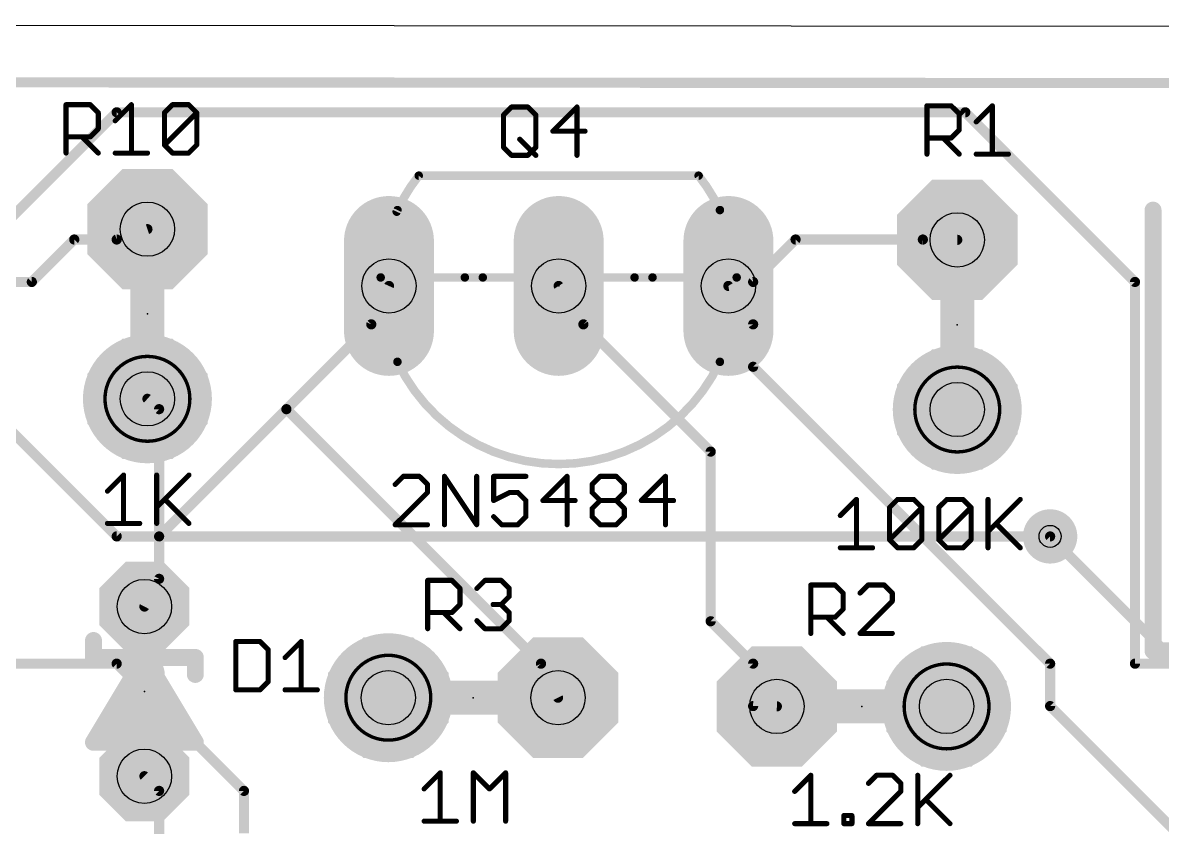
# Model space of a CAD drawing. Extents: x -2 to 99, y -3 to 18.
# Drawn here: x 67.81 to 84.86, y 5.81 to 17.85 of the extents above; entities that cross this region are included whole.
import ezdxf

# ---------------------------------------------------------------- set-up
doc = ezdxf.new("R2010")
doc.units = 0
for name, color, linetype in [('1', 22, 'CONTINUOUS'), ('16', 175, 'CONTINUOUS'), ('17', 82, 'CONTINUOUS'), ('18', 82, 'CONTINUOUS'), ('20', 7, 'CONTINUOUS'), ('21', 253, 'CONTINUOUS'), ('23', 7, 'CONTINUOUS'), ('25', 253, 'CONTINUOUS'), ('29', 253, 'CONTINUOUS'), ('30', 253, 'CONTINUOUS'), ('44', 253, 'CONTINUOUS'), ('51', 253, 'CONTINUOUS')]:
    doc.layers.add(name, color=color, linetype=linetype)

# ---------------------------------------------------------------- blocks, each defined once
blk = doc.blocks.new('OCTAGONP')
at = {"const_width": 0.5}
blk.add_lwpolyline([(-0.25, -0.1036), (-0.25, 0.1036), (-0.1036, 0.25), (0.1036, 0.25), (0.25, 0.1036), (0.25, -0.1036), (0.1036, -0.25), (-0.1036, -0.25), (-0.25, -0.1036), (-0.25, 0.1036)], dxfattribs=at)
blk = doc.blocks.new('LONGP100')
at = {"const_width": 1}
blk.add_lwpolyline([(-0.5, 0), (0.5, 0)], dxfattribs=at)
at = {"const_width": 0.5}
for points in [[(-0.5, 0.25, 1), (-0.5, -0.25)], [(0.5, -0.25, 1), (0.5, 0.25)]]:
    blk.add_lwpolyline(points, format="xyb", dxfattribs=at)
blk = doc.blocks.new('ROUNDV')
at = {"const_width": 0.5}
blk.add_lwpolyline([(0, -0.25, 1), (0, 0.25, 1), (0, -0.25)], format="xyb", dxfattribs=at)

msp = doc.modelspace()

# ---------------------------------------------------------------- linework, layer by layer
at = {"layer": '1', "const_width": 0.1524}
for points in [[(96.555, 16.94), (1, 17)], [(69.215, 16.51), (67.31, 14.605)], [(81.915, 16.51), (69.215, 16.51)], [(84.455, 13.97), (81.915, 16.51)], [(69.215, 14.605), (69.675, 14.76)], [(68.58, 14.605), (67.945, 13.97)], [(69.215, 14.605), (68.58, 14.605)], [(79.375, 14.605), (78.74, 13.97)], [(81.28, 14.605), (79.375, 14.605)], [(81.28, 14.605), (81.795, 14.6)], [(67.945, 13.97), (31.75, 13.97)], [(78.74, 13.97), (78.37, 13.91)], [(84.455, 8.255), (84.455, 13.97)], [(69.215, 10.16), (66.675, 12.7)], [(83.185, 10.16), (69.215, 10.16)], [(86.36, 8.255), (84.455, 8.255)], [(69.85, 6.35), (69.63, 6.57)], [(69.85, 6.35), (69.85, 4.445)]]:
    msp.add_lwpolyline(points, dxfattribs=at)
at = {"layer": '1', "const_width": 0.0762}
for points in [[(69.215, 16.5481, 1), (69.215, 16.4719)], [(69.2419, 16.4831, 1), (69.1881, 16.5369)], [(81.9419, 16.5369, 1), (81.8881, 16.4831)], [(81.915, 16.4719, 1), (81.915, 16.5481)], [(69.6872, 14.7239, 1), (69.6628, 14.7961)], [(68.58, 14.6431, 1), (68.58, 14.5669)], [(68.6069, 14.5781, 1), (68.5531, 14.6319)], [(69.2028, 14.6411, 1), (69.2272, 14.5689)], [(69.215, 14.5669, 1), (69.215, 14.6431)], [(79.375, 14.6431, 1), (79.375, 14.5669)], [(79.4019, 14.5781, 1), (79.3481, 14.6319)], [(81.2804, 14.6431, 1), (81.2796, 14.5669)], [(81.28, 14.5669, 1), (81.28, 14.6431)], [(81.7946, 14.5619, 1), (81.7954, 14.6381)], [(67.9181, 13.9969, 1), (67.9719, 13.9431)], [(67.945, 13.9319, 1), (67.945, 14.0081)], [(78.3639, 13.9476, 1), (78.3761, 13.8724)], [(78.7131, 13.9969, 1), (78.7669, 13.9431)], [(78.7461, 13.9324, 1), (78.7339, 14.0076)], [(84.4931, 13.97, 1), (84.4169, 13.97)], [(84.4281, 13.9431, 1), (84.4819, 13.9969)], [(69.215, 10.1981, 1), (69.215, 10.1219)], [(83.185, 10.1219, 1), (83.185, 10.1981)], [(69.1881, 10.1331, 1), (69.2419, 10.1869)], [(84.455, 8.2931, 1), (84.455, 8.2169)], [(84.4169, 8.255, 1), (84.4931, 8.255)], [(69.6569, 6.5969, 1), (69.6031, 6.5431)], [(69.8881, 6.35, 1), (69.8119, 6.35)], [(69.8231, 6.3231, 1), (69.8769, 6.3769)]]:
    msp.add_lwpolyline(points, format="xyb", dxfattribs=at)
at = {"layer": '16', "const_width": 0.1524}
for points in [[(96.555, 16.94), (1, 17)], [(73.025, 13.335), (73.29, 13.91)], [(76.2, 13.335), (75.83, 13.91)], [(78.74, 13.335), (78.37, 13.91)], [(71.755, 12.065), (73.025, 13.335)], [(78.105, 11.43), (76.2, 13.335)], [(78.74, 13.335), (78.74, 12.7)], [(78.74, 12.7), (83.185, 8.255)], [(69.85, 12.065), (69.675, 12.22)], [(69.85, 12.065), (69.85, 10.16)], [(69.85, 10.16), (71.755, 12.065)], [(71.755, 12.065), (75.565, 8.255)], [(78.105, 8.89), (78.105, 11.43)], [(69.85, 10.16), (69.85, 9.525)], [(90.17, 3.175), (83.185, 10.16)], [(69.85, 9.525), (69.63, 9.11)], [(78.74, 8.255), (78.105, 8.89)], [(66.675, 8.255), (69.215, 8.255)], [(69.215, 8.255), (71.12, 6.35)], [(75.565, 8.255), (75.82, 7.745)], [(78.74, 7.62), (78.74, 8.255)], [(83.185, 8.255), (83.185, 7.62)], [(78.74, 7.62), (79.095, 7.615)], [(83.185, 7.62), (88.265, 2.54)], [(71.12, 6.35), (71.12, 5.715)]]:
    msp.add_lwpolyline(points, dxfattribs=at)
at = {"layer": '16', "const_width": 0.0762}
for points in [[(73.3246, 13.8941, 1), (73.2554, 13.9259)], [(75.862, 13.9306, 1), (75.798, 13.8894)], [(78.402, 13.9306, 1), (78.338, 13.8894)], [(72.9904, 13.3509, 1), (73.0596, 13.3191)], [(73.0519, 13.3081, 1), (72.9981, 13.3619)], [(76.2269, 13.3619, 1), (76.1731, 13.3081)], [(76.168, 13.3144, 1), (76.232, 13.3556)], [(78.7781, 13.335, 1), (78.7019, 13.335)], [(78.708, 13.3144, 1), (78.772, 13.3556)], [(78.7019, 12.7, 1), (78.7781, 12.7)], [(78.7669, 12.7269, 1), (78.7131, 12.6731)], [(69.7003, 12.2485, 1), (69.6497, 12.1915)], [(69.8881, 12.065, 1), (69.8119, 12.065)], [(69.8247, 12.0365, 1), (69.8753, 12.0935)], [(71.7819, 12.0919, 1), (71.7281, 12.0381)], [(71.7281, 12.0919, 1), (71.7819, 12.0381)], [(71.7819, 12.0381, 1), (71.7281, 12.0919)], [(78.1431, 11.43, 1), (78.0669, 11.43)], [(78.0781, 11.4031, 1), (78.1319, 11.4569)], [(69.8881, 10.16, 1), (69.8119, 10.16)], [(83.2119, 10.1869, 1), (83.1581, 10.1331)], [(69.8119, 10.16, 1), (69.8881, 10.16)], [(69.8231, 10.1869, 1), (69.8769, 10.1331)], [(69.8119, 9.525, 1), (69.8881, 9.525)], [(69.8837, 9.5072, 1), (69.8163, 9.5428)], [(69.5963, 9.1278, 1), (69.6637, 9.0922)], [(78.0669, 8.89, 1), (78.1431, 8.89)], [(78.1319, 8.9169, 1), (78.0781, 8.8631)], [(69.2419, 8.2819, 1), (69.1881, 8.2281)], [(69.215, 8.2169, 1), (69.215, 8.2931)], [(75.5991, 8.272, 1), (75.5309, 8.238)], [(75.5381, 8.2281, 1), (75.5919, 8.2819)], [(78.7781, 8.255, 1), (78.7019, 8.255)], [(78.7131, 8.2281, 1), (78.7669, 8.2819)], [(83.2231, 8.255, 1), (83.1469, 8.255)], [(83.1581, 8.2281, 1), (83.2119, 8.2819)], [(75.7859, 7.728, 1), (75.8541, 7.762)], [(78.7405, 7.6581, 1), (78.7395, 7.5819)], [(79.0945, 7.5769, 1), (79.0955, 7.6531)], [(83.2119, 7.6469, 1), (83.1581, 7.5931)], [(78.7019, 7.62, 1), (78.7781, 7.62)], [(83.1469, 7.62, 1), (83.2231, 7.62)], [(71.1581, 6.35, 1), (71.0819, 6.35)], [(71.0931, 6.3231, 1), (71.1469, 6.3769)]]:
    msp.add_lwpolyline(points, format="xyb", dxfattribs=at)
at = {"layer": '20'}
msp.add_line((95.69, 17.79), (0.805, 17.85), dxfattribs=at)
at = {"layer": '21'}
for points, const_width in [([(73.7355, 15.561, 0.0595), (73.4058, 15.0218)], 0.127), ([(73.7355, 15.5928, 1), (73.7355, 15.5292)], 0.0635), ([(73.7604, 15.5413, 1), (73.7106, 15.5807)], 0.0635), ([(78.243, 15.0459, 0.057), (77.9245, 15.561)], 0.127), ([(77.9494, 15.5807, 1), (77.8996, 15.5413)], 0.0635), ([(77.9245, 15.5292, 1), (77.9245, 15.5928)], 0.0635), ([(73.3769, 15.035, 1), (73.4347, 15.0086)], 0.0635), ([(78.2143, 15.0324, 1), (78.2717, 15.0594)], 0.0635), ([(84.7885, 15.045, 1), (84.6615, 15.045)], 0.127), ([(74.4259, 14.0688, 1), (74.4259, 14.0053)], 0.0635), ([(74.6941, 14.0053, 1), (74.6941, 14.0688)], 0.0635), ([(76.9659, 14.0688, 1), (76.9659, 14.0053)], 0.0635), ([(77.2341, 14.0053, 1), (77.2341, 14.0688)], 0.0635), ([(69.802, 13.617, 1), (69.548, 13.617)], 0.254), ([(81.922, 13.457, 1), (81.668, 13.457)], 0.254), ([(69.548, 13.363, 1), (69.802, 13.363)], 0.254), ([(81.668, 13.203, 1), (81.922, 13.203)], 0.254), ([(73.417, 12.7741, 0.6345), (78.243, 12.7741)], 0.127), ([(73.4457, 12.7876, 1), (73.3883, 12.7606)], 0.0635), ([(78.2717, 12.7606, 1), (78.2143, 12.7876)], 0.0635), ([(68.9315, 8.602, 1), (68.8045, 8.602)], 0.127), ([(84.725, 8.5085, 1), (84.725, 8.3815)], 0.127), ([(68.868, 8.4115, 1), (68.868, 8.2845)], 0.127), ([(68.8045, 8.348, 1), (68.9315, 8.348)], 0.127), ([(69.6845, 8.3807, 1), (69.5755, 8.3153)], 0.127), ([(69.63, 8.4115, 1), (69.63, 8.2845)], 0.127), ([(69.6845, 8.3153, 1), (69.5755, 8.3807)], 0.127), ([(69.63, 8.2845, 1), (69.63, 8.4115)], 0.127), ([(70.4555, 8.348, 1), (70.3285, 8.348)], 0.127), ([(70.392, 8.2845, 1), (70.392, 8.4115)], 0.127), ([(84.6615, 8.445, 1), (84.7885, 8.445)], 0.127), ([(70.3285, 8.094, 1), (70.4555, 8.094)], 0.127), ([(74.423, 7.872, 1), (74.423, 7.618)], 0.254), ([(74.677, 7.618, 1), (74.677, 7.872)], 0.254), ([(80.238, 7.742, 1), (80.238, 7.488)], 0.254), ([(80.492, 7.488, 1), (80.492, 7.742)], 0.254), ([(68.8135, 7.1107, 1), (68.9225, 7.0453)], 0.127), ([(70.3375, 7.0453, 1), (70.4465, 7.1107)], 0.127)]:
    msp.add_lwpolyline(points, format="xyb", dxfattribs=dict(at, const_width=const_width))
for points, const_width in [([(77.9245, 15.561), (73.7355, 15.561)], 0.127), ([(84.725, 8.445), (84.725, 15.045)], 0.254), ([(74.4259, 14.037), (74.6941, 14.037)], 0.127), ([(76.9659, 14.037), (77.2341, 14.037)], 0.127), ([(69.675, 13.363), (69.675, 13.617)], 0.508), ([(81.795, 13.203), (81.795, 13.457)], 0.508), ([(68.868, 8.348), (68.868, 8.602)], 0.254), ([(84.725, 8.445), (85.749, 8.445)], 0.254), ([(68.868, 7.078), (69.63, 8.348)], 0.254), ([(69.63, 8.348), (68.868, 8.348)], 0.254), ([(69.63, 8.348), (70.392, 7.078)], 0.254), ([(70.392, 8.348), (69.63, 8.348)], 0.254), ([(70.392, 8.094), (70.392, 8.348)], 0.254), ([(74.423, 7.745), (74.677, 7.745)], 0.508), ([(80.492, 7.615), (80.238, 7.615)], 0.508)]:
    msp.add_lwpolyline(points, dxfattribs=dict(at, const_width=const_width))
at = {"layer": '23'}
for p in [(75.83, 13.91), (69.675, 13.49), (81.795, 13.33), (69.63, 7.84), (74.55, 7.745), (80.365, 7.615)]:
    msp.add_point(p, dxfattribs=at)
at = {"layer": '25', "const_width": 0.0381}
for points in [[(68.4568, 16.6432, 1), (68.4568, 16.6051)], [(68.4759, 16.6241, 1), (68.4378, 16.6241)], [(68.8325, 16.6376, 1), (68.8056, 16.6106)], [(68.819, 16.6051, 1), (68.819, 16.6432)], [(68.9588, 16.5034, 1), (68.9207, 16.5034)], [(69.454, 16.6241, 1), (69.4159, 16.6241)], [(69.4484, 16.6106, 1), (69.4214, 16.6376)], [(69.9491, 16.5034, 1), (69.911, 16.5034)], [(70.0508, 16.6432, 1), (70.0508, 16.6051)], [(70.0643, 16.6106, 1), (70.0373, 16.6376)], [(70.3057, 16.6376, 1), (70.2788, 16.6106)], [(70.2923, 16.6051, 1), (70.2923, 16.6432)], [(70.4321, 16.5034, 1), (70.394, 16.5034)], [(70.4265, 16.4899, 1), (70.3995, 16.5169)], [(75.1256, 16.6086, 1), (75.1256, 16.5705)], [(75.139, 16.576, 1), (75.1121, 16.603)], [(75.3805, 16.603, 1), (75.3536, 16.576)], [(75.3671, 16.5705, 1), (75.3671, 16.6086)], [(76.1227, 16.5895, 1), (76.0846, 16.5895)], [(76.1172, 16.576, 1), (76.0902, 16.603)], [(81.3417, 16.6266, 1), (81.3417, 16.5885)], [(81.3607, 16.6075, 1), (81.3227, 16.6075)], [(81.7174, 16.621, 1), (81.6904, 16.594)], [(81.7039, 16.5885, 1), (81.7039, 16.6266)], [(82.3388, 16.6075, 1), (82.3008, 16.6075)], [(82.3333, 16.594, 1), (82.3063, 16.621)], [(68.9263, 16.4899, 1), (68.9532, 16.5169)], [(69.18, 16.3961, 1), (69.2069, 16.3692)], [(69.9166, 16.5169, 1), (69.9435, 16.4899)], [(70.3995, 16.4899, 1), (70.4265, 16.5169)], [(74.9914, 16.4823, 1), (75.0183, 16.4553)], [(75.0239, 16.4688, 1), (74.9858, 16.4688)], [(75.5068, 16.4688, 1), (75.4687, 16.4688)], [(75.4743, 16.4553, 1), (75.5013, 16.4823)], [(81.8437, 16.4868, 1), (81.8056, 16.4868)], [(81.8112, 16.4733, 1), (81.8381, 16.5003)], [(82.0649, 16.3795, 1), (82.0918, 16.3526)], [(68.9207, 16.2619, 1), (68.9588, 16.2619)], [(68.9532, 16.2484, 1), (68.9263, 16.2754)], [(75.728, 16.2408, 1), (75.7549, 16.2138)], [(75.7415, 16.2464, 1), (75.7415, 16.2083)], [(76.2244, 16.2083, 1), (76.2244, 16.2464)], [(81.8056, 16.2453, 1), (81.8437, 16.2453)], [(81.8381, 16.2318, 1), (81.8112, 16.2588)], [(68.4568, 16.1602, 1), (68.4568, 16.1221)], [(68.7118, 16.1546, 1), (68.6848, 16.1277)], [(68.8056, 16.1546, 1), (68.8325, 16.1277)], [(68.819, 16.1221, 1), (68.819, 16.1602)], [(69.9435, 16.0339, 1), (69.9166, 16.007)], [(69.9166, 16.0339, 1), (69.9435, 16.007)], [(69.911, 16.0204, 1), (69.9491, 16.0204)], [(70.394, 16.0204, 1), (70.4321, 16.0204)], [(70.4265, 16.007, 1), (70.3995, 16.0339)], [(75.2598, 16.12, 1), (75.2328, 16.0931)], [(81.3417, 16.1436, 1), (81.3417, 16.1055)], [(81.5966, 16.138, 1), (81.5697, 16.1111)], [(81.6904, 16.138, 1), (81.7174, 16.1111)], [(81.7039, 16.1055, 1), (81.7039, 16.1436)], [(68.4378, 15.8997, 1), (68.4759, 15.8997)], [(68.9263, 15.8862, 1), (68.9532, 15.9132)], [(69.1934, 15.9188, 1), (69.1934, 15.8807)], [(69.4159, 15.8997, 1), (69.454, 15.8997)], [(69.6764, 15.8807, 1), (69.6764, 15.9188)], [(70.0508, 15.9188, 1), (70.0508, 15.8807)], [(70.0373, 15.8862, 1), (70.0643, 15.9132)], [(70.2788, 15.9132, 1), (70.3057, 15.8862)], [(70.2923, 15.8807, 1), (70.2923, 15.9188)], [(75.0183, 15.9993, 1), (74.9914, 15.9724)], [(74.9858, 15.9858, 1), (75.0239, 15.9858)], [(75.1256, 15.8841, 1), (75.1256, 15.846)], [(75.1121, 15.8516, 1), (75.139, 15.8786)], [(75.3536, 15.8786, 1), (75.3805, 15.8516)], [(75.3671, 15.846, 1), (75.3671, 15.8841)], [(75.4687, 15.9858, 1), (75.5068, 15.9858)], [(75.5013, 15.9724, 1), (75.4743, 15.9993)], [(75.4743, 15.8516, 1), (75.5013, 15.8786)], [(76.0846, 15.8651, 1), (76.1227, 15.8651)], [(81.3227, 15.8831, 1), (81.3607, 15.8831)], [(81.8112, 15.8696, 1), (81.8381, 15.8966)], [(82.0783, 15.9022, 1), (82.0783, 15.8641)], [(82.3008, 15.8831, 1), (82.3388, 15.8831)], [(82.5613, 15.8641, 1), (82.5613, 15.9022)], [(69.3372, 11.0789, 1), (69.2991, 11.0789)], [(69.3316, 11.0654, 1), (69.3047, 11.0924)], [(69.8324, 11.0789, 1), (69.7943, 11.0789)], [(70.3097, 11.0654, 1), (70.2828, 11.0924)], [(73.5041, 11.0786, 1), (73.5041, 11.0405)], [(73.5175, 11.046, 1), (73.4906, 11.073)], [(73.759, 11.073, 1), (73.7321, 11.046)], [(73.7455, 11.0405, 1), (73.7455, 11.0786)], [(74.139, 11.0595, 1), (74.1009, 11.0595)], [(74.1358, 11.0701, 1), (74.1041, 11.049)], [(74.6219, 11.0595, 1), (74.5838, 11.0595)], [(74.8566, 11.0786, 1), (74.8566, 11.0405)], [(74.8756, 11.0595, 1), (74.8375, 11.0595)], [(75.3395, 11.0405, 1), (75.3395, 11.0786)], [(75.9745, 11.0595, 1), (75.9364, 11.0595)], [(75.9689, 11.046, 1), (75.9419, 11.073)], [(76.4506, 11.0786, 1), (76.4506, 11.0405)], [(76.464, 11.046, 1), (76.4371, 11.073)], [(76.7055, 11.073, 1), (76.6786, 11.046)], [(76.692, 11.0405, 1), (76.692, 11.0786)], [(77.4477, 11.0595, 1), (77.4096, 11.0595)], [(77.4421, 11.046, 1), (77.4152, 11.073)], [(73.3699, 10.9523, 1), (73.3968, 10.9253)], [(73.8853, 10.9388, 1), (73.8472, 10.9388)], [(73.8528, 10.9253, 1), (73.8797, 10.9523)], [(76.3164, 10.9523, 1), (76.3433, 10.9253)], [(76.3489, 10.9388, 1), (76.3108, 10.9388)], [(76.8318, 10.9388, 1), (76.7937, 10.9388)], [(76.7993, 10.9253, 1), (76.8263, 10.9523)], [(69.0632, 10.8509, 1), (69.0902, 10.824)], [(69.9475, 10.7302, 1), (69.9206, 10.7032)], [(73.8472, 10.818, 1), (73.8853, 10.818)], [(73.8797, 10.8046, 1), (73.8528, 10.8315)], [(75.0981, 10.8371, 1), (75.0981, 10.799)], [(75.1066, 10.801, 1), (75.0895, 10.8351)], [(75.2323, 10.8315, 1), (75.2053, 10.8046)], [(75.2188, 10.799, 1), (75.2188, 10.8371)], [(76.3433, 10.8315, 1), (76.3164, 10.8046)], [(76.3108, 10.818, 1), (76.3489, 10.818)], [(76.7937, 10.818, 1), (76.8318, 10.818)], [(76.8263, 10.8046, 1), (76.7993, 10.8315)], [(80.3057, 10.7139, 1), (80.2676, 10.7139)], [(80.3001, 10.7004, 1), (80.2732, 10.7274)], [(80.9025, 10.733, 1), (80.9025, 10.6949)], [(80.916, 10.7004, 1), (80.8891, 10.7274)], [(81.1575, 10.7274, 1), (81.1306, 10.7004)], [(81.144, 10.6949, 1), (81.144, 10.733)], [(81.6392, 10.733, 1), (81.6392, 10.6949)], [(81.6526, 10.7004, 1), (81.6257, 10.7274)], [(81.8941, 10.7274, 1), (81.8672, 10.7004)], [(81.8807, 10.6949, 1), (81.8807, 10.733)], [(82.2741, 10.7139, 1), (82.236, 10.7139)], [(82.7515, 10.7004, 1), (82.7245, 10.7274)], [(69.7999, 10.6094, 1), (69.8268, 10.5825)], [(74.8481, 10.7143, 1), (74.8651, 10.6803)], [(74.8375, 10.6973, 1), (74.8756, 10.6973)], [(75.3586, 10.6973, 1), (75.3205, 10.6973)], [(75.3261, 10.6838, 1), (75.353, 10.7108)], [(75.5932, 10.7164, 1), (75.5932, 10.6783)], [(75.5797, 10.7108, 1), (75.6067, 10.6838)], [(76.0762, 10.6783, 1), (76.0762, 10.7164)], [(76.3489, 10.5766, 1), (76.3108, 10.5766)], [(76.3164, 10.59, 1), (76.3433, 10.5631)], [(76.4506, 10.7164, 1), (76.4506, 10.6783)], [(76.464, 10.6838, 1), (76.4371, 10.7108)], [(76.4371, 10.6838, 1), (76.464, 10.7108)], [(76.7055, 10.7108, 1), (76.6786, 10.6838)], [(76.6786, 10.7108, 1), (76.7055, 10.6838)], [(76.692, 10.6783, 1), (76.692, 10.7164)], [(76.8318, 10.5766, 1), (76.7937, 10.5766)], [(76.7993, 10.5631, 1), (76.8263, 10.59)], [(77.053, 10.7108, 1), (77.0799, 10.6838)], [(77.0665, 10.7164, 1), (77.0665, 10.6783)], [(77.5494, 10.6783, 1), (77.5494, 10.7164)], [(80.7683, 10.6067, 1), (80.7953, 10.5797)], [(80.8009, 10.5932, 1), (80.7628, 10.5932)], [(81.2838, 10.5932, 1), (81.2457, 10.5932)], [(81.2782, 10.5797, 1), (81.2513, 10.6067)], [(81.2513, 10.5797, 1), (81.2782, 10.6067)], [(81.505, 10.6067, 1), (81.5319, 10.5797)], [(81.5375, 10.5932, 1), (81.4994, 10.5932)], [(82.0204, 10.5932, 1), (81.9823, 10.5932)], [(82.0149, 10.5797, 1), (81.9879, 10.6067)], [(81.9879, 10.5797, 1), (82.0149, 10.6067)], [(74.8701, 10.4693, 1), (74.8431, 10.4424)], [(75.3205, 10.4558, 1), (75.3586, 10.4558)], [(75.353, 10.4424, 1), (75.3261, 10.4693)], [(76.3433, 10.4693, 1), (76.3164, 10.4424)], [(76.3108, 10.4558, 1), (76.3489, 10.4558)], [(76.7937, 10.4558, 1), (76.8318, 10.4558)], [(76.8263, 10.4424, 1), (76.7993, 10.4693)], [(80.0317, 10.4859, 1), (80.0587, 10.459)], [(69.0767, 10.3735, 1), (69.0767, 10.3354)], [(69.2991, 10.3545, 1), (69.3372, 10.3545)], [(69.5596, 10.3354, 1), (69.5596, 10.3735)], [(69.7943, 10.3545, 1), (69.8324, 10.3545)], [(70.2828, 10.341, 1), (70.3097, 10.368)], [(73.3833, 10.3542, 1), (73.3833, 10.3161)], [(73.3699, 10.3486, 1), (73.3968, 10.3216)], [(73.8663, 10.3161, 1), (73.8663, 10.3542)], [(74.1009, 10.3351, 1), (74.139, 10.3351)], [(74.5838, 10.3351, 1), (74.6219, 10.3351)], [(74.587, 10.3245, 1), (74.6187, 10.3457)], [(74.9773, 10.3542, 1), (74.9773, 10.3161)], [(74.9638, 10.3216, 1), (74.9908, 10.3486)], [(75.2053, 10.3486, 1), (75.2323, 10.3216)], [(75.2188, 10.3161, 1), (75.2188, 10.3542)], [(75.9364, 10.3351, 1), (75.9745, 10.3351)], [(76.4506, 10.3542, 1), (76.4506, 10.3161)], [(76.4371, 10.3216, 1), (76.464, 10.3486)], [(76.6786, 10.3486, 1), (76.7055, 10.3216)], [(76.692, 10.3161, 1), (76.692, 10.3542)], [(77.4096, 10.3351, 1), (77.4477, 10.3351)], [(82.2416, 10.2444, 1), (82.2685, 10.2175)], [(82.3893, 10.3652, 1), (82.3623, 10.3382)], [(80.7953, 10.1237, 1), (80.7683, 10.0968)], [(80.7683, 10.1237, 1), (80.7953, 10.0968)], [(80.7628, 10.1102, 1), (80.8009, 10.1102)], [(81.2457, 10.1102, 1), (81.2838, 10.1102)], [(81.2782, 10.0968, 1), (81.2513, 10.1237)], [(81.5319, 10.1237, 1), (81.505, 10.0968)], [(81.505, 10.1237, 1), (81.5319, 10.0968)], [(81.4994, 10.1102, 1), (81.5375, 10.1102)], [(81.9823, 10.1102, 1), (82.0204, 10.1102)], [(82.0149, 10.0968, 1), (81.9879, 10.1237)], [(80.0452, 10.0085, 1), (80.0452, 9.9704)], [(80.2676, 9.9895, 1), (80.3057, 9.9895)], [(80.5281, 9.9704, 1), (80.5281, 10.0085)], [(80.9025, 10.0085, 1), (80.9025, 9.9704)], [(80.8891, 9.976, 1), (80.916, 10.003)], [(81.1306, 10.003, 1), (81.1575, 9.976)], [(81.144, 9.9704, 1), (81.144, 10.0085)], [(81.6392, 10.0085, 1), (81.6392, 9.9704)], [(81.6257, 9.976, 1), (81.6526, 10.003)], [(81.8672, 10.003, 1), (81.8941, 9.976)], [(81.8807, 9.9704, 1), (81.8807, 10.0085)], [(82.236, 9.9895, 1), (82.2741, 9.9895)], [(82.7245, 9.976, 1), (82.7515, 10.003)], [(73.8695, 9.5216, 1), (73.8695, 9.4835)], [(73.8885, 9.5025, 1), (73.8505, 9.5025)], [(74.2452, 9.516, 1), (74.2182, 9.489)], [(74.2317, 9.4835, 1), (74.2317, 9.5216)], [(74.3715, 9.3818, 1), (74.3334, 9.3818)], [(74.339, 9.3683, 1), (74.3659, 9.3953)], [(74.5927, 9.3953, 1), (74.6196, 9.3683)], [(74.7269, 9.5216, 1), (74.7269, 9.4835)], [(74.7403, 9.489, 1), (74.7134, 9.516)], [(74.9818, 9.516, 1), (74.9549, 9.489)], [(74.9683, 9.4835, 1), (74.9683, 9.5216)], [(75.1081, 9.3818, 1), (75.07, 9.3818)], [(75.0756, 9.3683, 1), (75.1025, 9.3953)], [(79.6034, 9.4516, 1), (79.6034, 9.4135)], [(79.6225, 9.4325, 1), (79.5844, 9.4325)], [(79.9791, 9.446, 1), (79.9522, 9.419)], [(79.9657, 9.4135, 1), (79.9657, 9.4516)], [(80.4608, 9.4516, 1), (80.4608, 9.4135)], [(80.4743, 9.419, 1), (80.4473, 9.446)], [(80.7158, 9.446, 1), (80.6888, 9.419)], [(80.7023, 9.4135, 1), (80.7023, 9.4516)], [(75.07, 9.261, 1), (75.1081, 9.261)], [(75.1025, 9.2476, 1), (75.0756, 9.2745)], [(80.1054, 9.3118, 1), (80.0673, 9.3118)], [(80.0729, 9.2983, 1), (80.0999, 9.3253)], [(80.3266, 9.3253, 1), (80.3535, 9.2983)], [(80.8421, 9.3118, 1), (80.804, 9.3118)], [(80.804, 9.191, 1), (80.8421, 9.191)], [(80.8095, 9.2983, 1), (80.8365, 9.3253)], [(80.8365, 9.1776, 1), (80.8095, 9.2045)], [(73.8695, 9.0386, 1), (73.8695, 9.0005)], [(74.1244, 9.033, 1), (74.0975, 9.0061)], [(74.2182, 9.033, 1), (74.2452, 9.0061)], [(74.2317, 9.0005, 1), (74.2317, 9.0386)], [(74.3334, 9.1403, 1), (74.3715, 9.1403)], [(74.3659, 9.1268, 1), (74.339, 9.1538)], [(74.8476, 9.1594, 1), (74.8476, 9.1213)], [(74.9818, 9.1538, 1), (74.9549, 9.1268)], [(74.9549, 9.1538, 1), (74.9818, 9.1268)], [(74.9683, 9.1213, 1), (74.9683, 9.1594)], [(75.1081, 9.0196, 1), (75.07, 9.0196)], [(75.0756, 9.0061, 1), (75.1025, 9.033)], [(80.0673, 9.0703, 1), (80.1054, 9.0703)], [(80.0999, 9.0568, 1), (80.0729, 9.0838)], [(74.6196, 8.9123, 1), (74.5927, 8.8854)], [(75.07, 8.8988, 1), (75.1081, 8.8988)], [(75.1025, 8.8854, 1), (75.0756, 8.9123)], [(79.6034, 8.9686, 1), (79.6034, 8.9305)], [(79.8584, 8.963, 1), (79.8314, 8.9361)], [(79.9522, 8.963, 1), (79.9791, 8.9361)], [(79.9657, 8.9305, 1), (79.9657, 8.9686)], [(73.8505, 8.7781, 1), (73.8885, 8.7781)], [(74.339, 8.7646, 1), (74.3659, 8.7916)], [(74.7269, 8.7972, 1), (74.7269, 8.7591)], [(74.7134, 8.7646, 1), (74.7403, 8.7916)], [(74.9549, 8.7916, 1), (74.9818, 8.7646)], [(74.9683, 8.7591, 1), (74.9683, 8.7972)], [(79.5844, 8.7081, 1), (79.6225, 8.7081)], [(80.0729, 8.6946, 1), (80.0999, 8.7216)], [(80.3266, 8.7216, 1), (80.3535, 8.6946)], [(80.3401, 8.7271, 1), (80.3401, 8.689)], [(80.823, 8.689, 1), (80.823, 8.7271)], [(70.9981, 8.6066, 1), (70.9981, 8.5685)], [(71.0172, 8.5875, 1), (70.9791, 8.5875)], [(71.3738, 8.601, 1), (71.3468, 8.574)], [(71.3603, 8.5685, 1), (71.3603, 8.6066)], [(71.9952, 8.5875, 1), (71.9572, 8.5875)], [(71.9897, 8.574, 1), (71.9627, 8.601)], [(71.5001, 8.4668, 1), (71.462, 8.4668)], [(71.4676, 8.4533, 1), (71.4945, 8.4803)], [(71.7213, 8.3595, 1), (71.7482, 8.3326)], [(71.4945, 7.9704, 1), (71.4676, 7.9973)], [(70.9981, 7.8822, 1), (70.9981, 7.8441)], [(70.9791, 7.8631, 1), (71.0172, 7.8631)], [(71.3468, 7.8766, 1), (71.3738, 7.8496)], [(71.3603, 7.8441, 1), (71.3603, 7.8822)], [(71.462, 7.9838, 1), (71.5001, 7.9838)], [(71.7347, 7.8822, 1), (71.7347, 7.8441)], [(71.9572, 7.8631, 1), (71.9952, 7.8631)], [(72.2177, 7.8441, 1), (72.2177, 7.8822)], [(74.0768, 6.6211, 1), (74.0387, 6.6211)], [(74.0712, 6.6076, 1), (74.0442, 6.6346)], [(74.5663, 6.6346, 1), (74.5394, 6.6076)], [(74.5719, 6.6211, 1), (74.5338, 6.6211)], [(75.0549, 6.6211, 1), (75.0168, 6.6211)], [(75.0493, 6.6076, 1), (75.0223, 6.6346)], [(79.6222, 6.5839, 1), (79.5841, 6.5839)], [(79.6166, 6.5704, 1), (79.5897, 6.5974)], [(80.4532, 6.4767, 1), (80.4801, 6.4497)], [(80.5874, 6.603, 1), (80.5874, 6.5649)], [(80.6008, 6.5704, 1), (80.5739, 6.5974)], [(80.8423, 6.5974, 1), (80.8154, 6.5704)], [(80.8289, 6.5649, 1), (80.8289, 6.603)], [(80.9686, 6.4632, 1), (80.9305, 6.4632)], [(80.9361, 6.4497, 1), (80.9631, 6.4767)], [(81.2223, 6.5839, 1), (81.1842, 6.5839)], [(81.6997, 6.5704, 1), (81.6727, 6.5974)], [(73.8028, 6.3931, 1), (73.8297, 6.3662)], [(74.7809, 6.3931, 1), (74.8078, 6.3662)], [(74.7809, 6.3662, 1), (74.8078, 6.3931)], [(79.3482, 6.3559, 1), (79.3752, 6.329)], [(80.9305, 6.3424, 1), (80.9686, 6.3424)], [(80.9631, 6.329, 1), (80.9361, 6.3559)], [(81.3375, 6.2352, 1), (81.3105, 6.2082)], [(80.0983, 5.9993, 1), (80.0983, 5.9612)], [(80.1174, 5.9802, 1), (80.0793, 5.9802)], [(80.2381, 5.9802, 1), (80.2, 5.9802)], [(80.2191, 5.9612, 1), (80.2191, 5.9993)], [(81.1898, 6.1144, 1), (81.2167, 6.0875)], [(73.8162, 5.9158, 1), (73.8162, 5.8777)], [(74.0387, 5.8967, 1), (74.0768, 5.8967)], [(74.2992, 5.8777, 1), (74.2992, 5.9158)], [(74.5338, 5.8967, 1), (74.5719, 5.8967)], [(75.0168, 5.8967, 1), (75.0549, 5.8967)], [(79.3617, 5.8786, 1), (79.3617, 5.8405)], [(79.5841, 5.8595, 1), (79.6222, 5.8595)], [(79.8446, 5.8405, 1), (79.8446, 5.8786)], [(80.0983, 5.8786, 1), (80.0983, 5.8405)], [(80.0793, 5.8595, 1), (80.1174, 5.8595)], [(80.2, 5.8595, 1), (80.2381, 5.8595)], [(80.2191, 5.8405, 1), (80.2191, 5.8786)], [(80.4666, 5.8786, 1), (80.4666, 5.8405)], [(80.4532, 5.873, 1), (80.4801, 5.846)], [(80.9496, 5.8405, 1), (80.9496, 5.8786)], [(81.1842, 5.8595, 1), (81.2223, 5.8595)], [(81.6727, 5.846, 1), (81.6997, 5.873)]]:
    msp.add_lwpolyline(points, format="xyb", dxfattribs=at)
at = {"layer": '25', "const_width": 0.0762}
for points in [[(68.4568, 15.8997), (68.4568, 16.6241)], [(68.4568, 16.6241), (68.819, 16.6241)], [(68.819, 16.6241), (68.9398, 16.5034)], [(68.9398, 16.5034), (68.9398, 16.2619)], [(69.1934, 16.3826), (69.4349, 16.6241)], [(69.4349, 16.6241), (69.4349, 15.8997)], [(69.9301, 16.5034), (70.0508, 16.6241)], [(69.9301, 16.0204), (69.9301, 16.5034)], [(69.9301, 16.0204), (70.413, 16.5034)], [(70.0508, 16.6241), (70.2923, 16.6241)], [(70.2923, 16.6241), (70.413, 16.5034)], [(70.413, 16.5034), (70.413, 16.0204)], [(75.0048, 16.4688), (75.1256, 16.5895)], [(75.1256, 16.5895), (75.3671, 16.5895)], [(75.3671, 16.5895), (75.4878, 16.4688)], [(76.1037, 16.5895), (75.7415, 16.2273)], [(76.1037, 15.8651), (76.1037, 16.5895)], [(81.3417, 15.8831), (81.3417, 16.6075)], [(81.3417, 16.6075), (81.7039, 16.6075)], [(81.7039, 16.6075), (81.8246, 16.4868)], [(82.0783, 16.366), (82.3198, 16.6075)], [(82.3198, 16.6075), (82.3198, 15.8831)], [(75.0048, 15.9858), (75.0048, 16.4688)], [(75.4878, 16.4688), (75.4878, 15.9858)], [(81.8246, 16.4868), (81.8246, 16.2453)], [(68.9398, 16.2619), (68.819, 16.1412)], [(75.7415, 16.2273), (76.2244, 16.2273)], [(81.8246, 16.2453), (81.7039, 16.1246)], [(68.819, 16.1412), (68.4568, 16.1412)], [(68.6983, 16.1412), (68.9398, 15.8997)], [(70.0508, 15.8997), (69.9301, 16.0204)], [(70.413, 16.0204), (70.2923, 15.8997)], [(75.2463, 16.1066), (75.4878, 15.8651)], [(81.7039, 16.1246), (81.3417, 16.1246)], [(81.5832, 16.1246), (81.8246, 15.8831)], [(69.1934, 15.8997), (69.6764, 15.8997)], [(70.2923, 15.8997), (70.0508, 15.8997)], [(75.1256, 15.8651), (75.0048, 15.9858)], [(75.3671, 15.8651), (75.1256, 15.8651)], [(75.4878, 15.9858), (75.3671, 15.8651)], [(82.0783, 15.8831), (82.5613, 15.8831)], [(69.0767, 10.8374), (69.3182, 11.0789)], [(69.3182, 11.0789), (69.3182, 10.3545)], [(69.8133, 11.0789), (69.8133, 10.3545)], [(69.8133, 10.596), (70.2963, 11.0789)], [(73.5041, 11.0595), (73.3833, 10.9388)], [(73.7455, 11.0595), (73.5041, 11.0595)], [(73.8663, 10.9388), (73.7455, 11.0595)], [(74.12, 10.3351), (74.12, 11.0595)], [(74.12, 11.0595), (74.6029, 10.3351)], [(74.6029, 10.3351), (74.6029, 11.0595)], [(75.3395, 11.0595), (74.8566, 11.0595)], [(74.8566, 11.0595), (74.8566, 10.6973)], [(75.9554, 11.0595), (75.5932, 10.6973)], [(75.9554, 10.3351), (75.9554, 11.0595)], [(76.3298, 10.9388), (76.4506, 11.0595)], [(76.4506, 11.0595), (76.692, 11.0595)], [(76.692, 11.0595), (76.8128, 10.9388)], [(77.4287, 11.0595), (77.0665, 10.6973)], [(77.4287, 10.3351), (77.4287, 11.0595)], [(73.8663, 10.818), (73.8663, 10.9388)], [(76.3298, 10.818), (76.3298, 10.9388)], [(76.8128, 10.9388), (76.8128, 10.818)], [(69.9341, 10.7167), (70.2963, 10.3545)], [(73.3833, 10.3351), (73.8663, 10.818)], [(74.8566, 10.6973), (75.0981, 10.818)], [(75.0981, 10.818), (75.2188, 10.818)], [(75.2188, 10.818), (75.3395, 10.6973)], [(76.4506, 10.6973), (76.3298, 10.818)], [(76.8128, 10.818), (76.692, 10.6973)], [(80.0452, 10.4724), (80.2867, 10.7139)], [(80.2867, 10.7139), (80.2867, 9.9895)], [(80.7818, 10.5932), (80.9025, 10.7139)], [(80.9025, 10.7139), (81.144, 10.7139)], [(81.144, 10.7139), (81.2648, 10.5932)], [(81.5184, 10.5932), (81.6392, 10.7139)], [(81.6392, 10.7139), (81.8807, 10.7139)], [(81.8807, 10.7139), (82.0014, 10.5932)], [(82.2551, 10.7139), (82.2551, 9.9895)], [(82.2551, 10.231), (82.738, 10.7139)], [(75.3395, 10.6973), (75.3395, 10.4558)], [(75.5932, 10.6973), (76.0762, 10.6973)], [(76.3298, 10.5766), (76.4506, 10.6973)], [(76.3298, 10.4558), (76.3298, 10.5766)], [(76.4506, 10.6973), (76.692, 10.6973)], [(76.692, 10.6973), (76.8128, 10.5766)], [(76.8128, 10.5766), (76.8128, 10.4558)], [(77.0665, 10.6973), (77.5494, 10.6973)], [(80.7818, 10.1102), (80.7818, 10.5932)], [(80.7818, 10.1102), (81.2648, 10.5932)], [(81.2648, 10.5932), (81.2648, 10.1102)], [(81.5184, 10.1102), (81.5184, 10.5932)], [(81.5184, 10.1102), (82.0014, 10.5932)], [(82.0014, 10.5932), (82.0014, 10.1102)], [(74.9773, 10.3351), (74.8566, 10.4558)], [(75.3395, 10.4558), (75.2188, 10.3351)], [(76.4506, 10.3351), (76.3298, 10.4558)], [(76.8128, 10.4558), (76.692, 10.3351)], [(69.0767, 10.3545), (69.5596, 10.3545)], [(73.8663, 10.3351), (73.3833, 10.3351)], [(75.2188, 10.3351), (74.9773, 10.3351)], [(76.692, 10.3351), (76.4506, 10.3351)], [(82.3758, 10.3517), (82.738, 9.9895)], [(80.9025, 9.9895), (80.7818, 10.1102)], [(81.2648, 10.1102), (81.144, 9.9895)], [(81.6392, 9.9895), (81.5184, 10.1102)], [(82.0014, 10.1102), (81.8807, 9.9895)], [(80.0452, 9.9895), (80.5281, 9.9895)], [(81.144, 9.9895), (80.9025, 9.9895)], [(81.8807, 9.9895), (81.6392, 9.9895)], [(73.8695, 8.7781), (73.8695, 9.5025)], [(73.8695, 9.5025), (74.2317, 9.5025)], [(74.2317, 9.5025), (74.3524, 9.3818)], [(74.3524, 9.3818), (74.3524, 9.1403)], [(74.6061, 9.3818), (74.7269, 9.5025)], [(74.7269, 9.5025), (74.9683, 9.5025)], [(74.9683, 9.5025), (75.0891, 9.3818)], [(75.0891, 9.3818), (75.0891, 9.261)], [(79.6034, 8.7081), (79.6034, 9.4325)], [(79.6034, 9.4325), (79.9657, 9.4325)], [(79.9657, 9.4325), (80.0864, 9.3118)], [(80.4608, 9.4325), (80.3401, 9.3118)], [(80.7023, 9.4325), (80.4608, 9.4325)], [(80.823, 9.3118), (80.7023, 9.4325)], [(75.0891, 9.261), (74.9683, 9.1403)], [(80.0864, 9.3118), (80.0864, 9.0703)], [(80.3401, 8.7081), (80.823, 9.191)], [(80.823, 9.191), (80.823, 9.3118)], [(74.2317, 9.0196), (73.8695, 9.0196)], [(74.111, 9.0196), (74.3524, 8.7781)], [(74.3524, 9.1403), (74.2317, 9.0196)], [(74.9683, 9.1403), (74.8476, 9.1403)], [(74.9683, 9.1403), (75.0891, 9.0196)], [(75.0891, 9.0196), (75.0891, 8.8988)], [(80.0864, 9.0703), (79.9657, 8.9496)], [(74.7269, 8.7781), (74.6061, 8.8988)], [(75.0891, 8.8988), (74.9683, 8.7781)], [(79.9657, 8.9496), (79.6034, 8.9496)], [(79.8449, 8.9496), (80.0864, 8.7081)], [(74.9683, 8.7781), (74.7269, 8.7781)], [(80.823, 8.7081), (80.3401, 8.7081)], [(70.9981, 8.5875), (70.9981, 7.8631)], [(71.3603, 8.5875), (70.9981, 8.5875)], [(71.481, 8.4668), (71.3603, 8.5875)], [(71.7347, 8.346), (71.9762, 8.5875)], [(71.9762, 8.5875), (71.9762, 7.8631)], [(71.481, 7.9838), (71.481, 8.4668)], [(71.3603, 7.8631), (71.481, 7.9838)], [(70.9981, 7.8631), (71.3603, 7.8631)], [(71.7347, 7.8631), (72.2177, 7.8631)], [(73.8162, 6.3796), (74.0577, 6.6211)], [(74.0577, 6.6211), (74.0577, 5.8967)], [(74.5529, 5.8967), (74.5529, 6.6211)], [(74.5529, 6.6211), (74.7943, 6.3796)], [(74.7943, 6.3796), (75.0358, 6.6211)], [(75.0358, 6.6211), (75.0358, 5.8967)], [(79.3617, 6.3424), (79.6032, 6.5839)], [(79.6032, 6.5839), (79.6032, 5.8595)], [(80.5874, 6.5839), (80.4666, 6.4632)], [(80.8289, 6.5839), (80.5874, 6.5839)], [(80.9496, 6.4632), (80.8289, 6.5839)], [(80.9496, 6.3424), (80.9496, 6.4632)], [(81.2033, 6.5839), (81.2033, 5.8595)], [(81.2033, 6.101), (81.6862, 6.5839)], [(80.4666, 5.8595), (80.9496, 6.3424)], [(81.324, 6.2217), (81.6862, 5.8595)], [(80.0983, 5.8595), (80.0983, 5.9802)], [(80.0983, 5.9802), (80.2191, 5.9802)], [(80.2191, 5.9802), (80.2191, 5.8595)], [(73.8162, 5.8967), (74.2992, 5.8967)], [(79.3617, 5.8595), (79.8446, 5.8595)], [(80.2191, 5.8595), (80.0983, 5.8595)], [(80.9496, 5.8595), (80.4666, 5.8595)]]:
    msp.add_lwpolyline(points, dxfattribs=at)
at = {"layer": '44'}
for centre, radius in [((69.675, 14.76), 0.4064), ((81.795, 14.6), 0.4064), ((73.29, 13.91), 0.4064), ((75.83, 13.91), 0.4064), ((78.37, 13.91), 0.4064), ((69.675, 12.22), 0.4064), ((81.795, 12.06), 0.4064), ((83.185, 10.16), 0.1651), ((69.63, 9.11), 0.4064), ((73.28, 7.745), 0.4064), ((75.82, 7.745), 0.4064), ((79.095, 7.615), 0.4064), ((81.635, 7.615), 0.4064), ((69.63, 6.57), 0.4064)]:
    msp.add_circle(centre, radius, dxfattribs=at)
at = {"layer": '51'}
for points, const_width in [([(69.675, 12.22), (69.675, 14.76)], 0.508), ([(81.795, 12.06), (81.795, 14.6)], 0.508), ([(73.166, 14.037), (74.4259, 14.037)], 0.127), ([(74.6941, 14.037), (76.9659, 14.037)], 0.127), ([(77.2341, 14.037), (78.494, 14.037)], 0.127), ([(69.63, 7.332), (69.63, 8.094)], 0.6096), ([(73.28, 7.745), (75.82, 7.745)], 0.508), ([(81.635, 7.615), (79.095, 7.615)], 0.508), ([(69.63, 7.332), (69.376, 7.332)], 0.6096), ([(69.884, 7.332), (69.63, 7.332)], 0.6096), ([(70.392, 7.078), (68.868, 7.078)], 0.254)]:
    msp.add_lwpolyline(points, dxfattribs=dict(at, const_width=const_width))
for points, const_width in [([(69.802, 14.76, 1), (69.548, 14.76)], 0.254), ([(73.417, 15.0459, 0.0984), (73.166, 14.037)], 0.127), ([(73.4457, 15.0324, 1), (73.3883, 15.0594)], 0.0635), ([(78.494, 14.037, 0.0984), (78.243, 15.0459)], 0.127), ([(78.2717, 15.0594, 1), (78.2143, 15.0324)], 0.0635), ([(81.922, 14.6, 1), (81.668, 14.6)], 0.254), ([(73.166, 14.037, 0.1225), (73.417, 12.7741)], 0.127), ([(73.166, 14.0688, 1), (73.166, 14.0053)], 0.0635), ([(73.1977, 14.0355, 1), (73.1343, 14.0385)], 0.0635), ([(73.1343, 14.0385, 1), (73.1977, 14.0355)], 0.0635), ([(74.4259, 14.0053, 1), (74.4259, 14.0688)], 0.0635), ([(74.6941, 14.0688, 1), (74.6941, 14.0053)], 0.0635), ([(76.9659, 14.0053, 1), (76.9659, 14.0688)], 0.0635), ([(77.2341, 14.0688, 1), (77.2341, 14.0053)], 0.0635), ([(78.243, 12.7741, 0.1225), (78.494, 14.037)], 0.127), ([(78.5257, 14.0385, 1), (78.4623, 14.0355)], 0.0635), ([(78.4623, 14.0355, 1), (78.5257, 14.0385)], 0.0635), ([(78.494, 14.0053, 1), (78.494, 14.0688)], 0.0635), ([(69.675, 11.331, 1), (69.675, 13.109, 1), (69.675, 11.331)], 0.1524), ([(81.795, 11.171, 1), (81.795, 12.949, 1), (81.795, 11.171)], 0.1524), ([(69.675, 11.585, 1), (69.675, 12.855, 1), (69.675, 11.585)], 0.0508), ([(73.3883, 12.7606, 1), (73.4457, 12.7876)], 0.0635), ([(78.2143, 12.7876, 1), (78.2717, 12.7606)], 0.0635), ([(81.795, 11.425, 1), (81.795, 12.695, 1), (81.795, 11.425)], 0.0508), ([(69.548, 12.22, 1), (69.802, 12.22)], 0.254), ([(81.668, 12.06, 1), (81.922, 12.06)], 0.254), ([(73.28, 6.856, 1), (73.28, 8.634, 1), (73.28, 6.856)], 0.1524), ([(81.635, 6.726, 1), (81.635, 8.504, 1), (81.635, 6.726)], 0.1524), ([(69.7824, 8.094, 1), (69.4776, 8.094)], 0.3048), ([(73.28, 7.11, 1), (73.28, 8.38, 1), (73.28, 7.11)], 0.0508), ([(81.635, 6.98, 1), (81.635, 8.25, 1), (81.635, 6.98)], 0.0508), ([(73.28, 7.872, 1), (73.28, 7.618)], 0.254), ([(75.82, 7.618, 1), (75.82, 7.872)], 0.254), ([(79.095, 7.742, 1), (79.095, 7.488)], 0.254), ([(81.635, 7.488, 1), (81.635, 7.742)], 0.254), ([(69.376, 7.4844, 1), (69.376, 7.1796)], 0.3048), ([(69.63, 7.4844, 1), (69.63, 7.1796)], 0.3048), ([(69.63, 7.1796, 1), (69.63, 7.4844)], 0.3048), ([(69.884, 7.1796, 1), (69.884, 7.4844)], 0.3048), ([(69.4776, 7.332, 1), (69.7824, 7.332)], 0.3048), ([(68.868, 7.1415, 1), (68.868, 7.0145)], 0.127), ([(70.392, 7.0145, 1), (70.392, 7.1415)], 0.127)]:
    msp.add_lwpolyline(points, format="xyb", dxfattribs=dict(at, const_width=const_width))

# ---------------------------------------------------------------- block references
at = {"layer": '17'}
for name, p, xscale, yscale, rotation in [('OCTAGONP', (69.675, 14.76), 1.6764, 1.6764, 90), ('OCTAGONP', (69.675, 14.76), 1.6764, 1.6764, 90), ('OCTAGONP', (81.795, 14.6), 1.6764, 1.6764, 90), ('OCTAGONP', (81.795, 14.6), 1.6764, 1.6764, 90), ('LONGP100', (73.29, 13.91), 1.2192, 1.2192, 270), ('LONGP100', (73.29, 13.91), 1.2192, 1.2192, 270), ('LONGP100', (75.83, 13.91), 1.2192, 1.2192, 270), ('LONGP100', (75.83, 13.91), 1.2192, 1.2192, 270), ('LONGP100', (78.37, 13.91), 1.2192, 1.2192, 270), ('LONGP100', (78.37, 13.91), 1.2192, 1.2192, 270), ('OCTAGONP', (69.675, 12.22), 1.6764, 1.6764, 90), ('OCTAGONP', (69.675, 12.22), 1.6764, 1.6764, 90), ('OCTAGONP', (81.795, 12.06), 1.6764, 1.6764, 90), ('OCTAGONP', (81.795, 12.06), 1.6764, 1.6764, 90), ('OCTAGONP', (69.63, 9.11), 1.2192, 1.2192, 270), ('OCTAGONP', (69.63, 9.11), 1.2192, 1.2192, 270), ('OCTAGONP', (79.095, 7.615), 1.6764, 1.6764, 180), ('OCTAGONP', (79.095, 7.615), 1.6764, 1.6764, 180), ('OCTAGONP', (81.635, 7.615), 1.6764, 1.6764, 180), ('OCTAGONP', (81.635, 7.615), 1.6764, 1.6764, 180), ('OCTAGONP', (69.63, 6.57), 1.2192, 1.2192, 270), ('OCTAGONP', (69.63, 6.57), 1.2192, 1.2192, 270)]:
    msp.add_blockref(name, p, dxfattribs=dict(at, xscale=xscale, yscale=yscale, rotation=rotation))
at = {"layer": '17', "xscale": 1.6764, "yscale": 1.6764}
for p in [(73.28, 7.745), (73.28, 7.745), (75.82, 7.745), (75.82, 7.745)]:
    msp.add_blockref('OCTAGONP', p, dxfattribs=at)
at = {"layer": '18', "xscale": 0.6858, "yscale": 0.6858}
msp.add_blockref('ROUNDV', (83.185, 10.16), dxfattribs=at)
msp.add_blockref('ROUNDV', (83.185, 10.16), dxfattribs=at)
at = {"layer": '29'}
for name, p, xscale, yscale, rotation in [('OCTAGONP', (69.675, 14.76), 1.8034, 1.8034, 90), ('OCTAGONP', (81.795, 14.6), 1.8034, 1.8034, 90), ('LONGP100', (73.29, 13.91), 1.3462, 1.3462, 270), ('LONGP100', (75.83, 13.91), 1.3462, 1.3462, 270), ('LONGP100', (78.37, 13.91), 1.3462, 1.3462, 270), ('OCTAGONP', (69.675, 12.22), 1.8034, 1.8034, 90), ('OCTAGONP', (81.795, 12.06), 1.8034, 1.8034, 90), ('OCTAGONP', (69.63, 9.11), 1.3462, 1.3462, 270), ('OCTAGONP', (79.095, 7.615), 1.8034, 1.8034, 180), ('OCTAGONP', (81.635, 7.615), 1.8034, 1.8034, 180), ('OCTAGONP', (69.63, 6.57), 1.3462, 1.3462, 270)]:
    msp.add_blockref(name, p, dxfattribs=dict(at, xscale=xscale, yscale=yscale, rotation=rotation))
for name, p, xscale, yscale in [('ROUNDV', (83.185, 10.16), 0.8128, 0.8128), ('OCTAGONP', (73.28, 7.745), 1.8034, 1.8034), ('OCTAGONP', (75.82, 7.745), 1.8034, 1.8034)]:
    msp.add_blockref(name, p, dxfattribs=dict(at, xscale=xscale, yscale=yscale))
at = {"layer": '30'}
for name, p, xscale, yscale, rotation in [('OCTAGONP', (69.675, 14.76), 1.8034, 1.8034, 90), ('OCTAGONP', (81.795, 14.6), 1.8034, 1.8034, 90), ('LONGP100', (73.29, 13.91), 1.3462, 1.3462, 270), ('LONGP100', (75.83, 13.91), 1.3462, 1.3462, 270), ('LONGP100', (78.37, 13.91), 1.3462, 1.3462, 270), ('OCTAGONP', (69.675, 12.22), 1.8034, 1.8034, 90), ('OCTAGONP', (81.795, 12.06), 1.8034, 1.8034, 90), ('OCTAGONP', (69.63, 9.11), 1.3462, 1.3462, 270), ('OCTAGONP', (79.095, 7.615), 1.8034, 1.8034, 180), ('OCTAGONP', (81.635, 7.615), 1.8034, 1.8034, 180), ('OCTAGONP', (69.63, 6.57), 1.3462, 1.3462, 270)]:
    msp.add_blockref(name, p, dxfattribs=dict(at, xscale=xscale, yscale=yscale, rotation=rotation))
for name, p, xscale, yscale in [('ROUNDV', (83.185, 10.16), 0.8128, 0.8128), ('OCTAGONP', (73.28, 7.745), 1.8034, 1.8034), ('OCTAGONP', (75.82, 7.745), 1.8034, 1.8034)]:
    msp.add_blockref(name, p, dxfattribs=dict(at, xscale=xscale, yscale=yscale))

doc.saveas('drawing.dxf')
